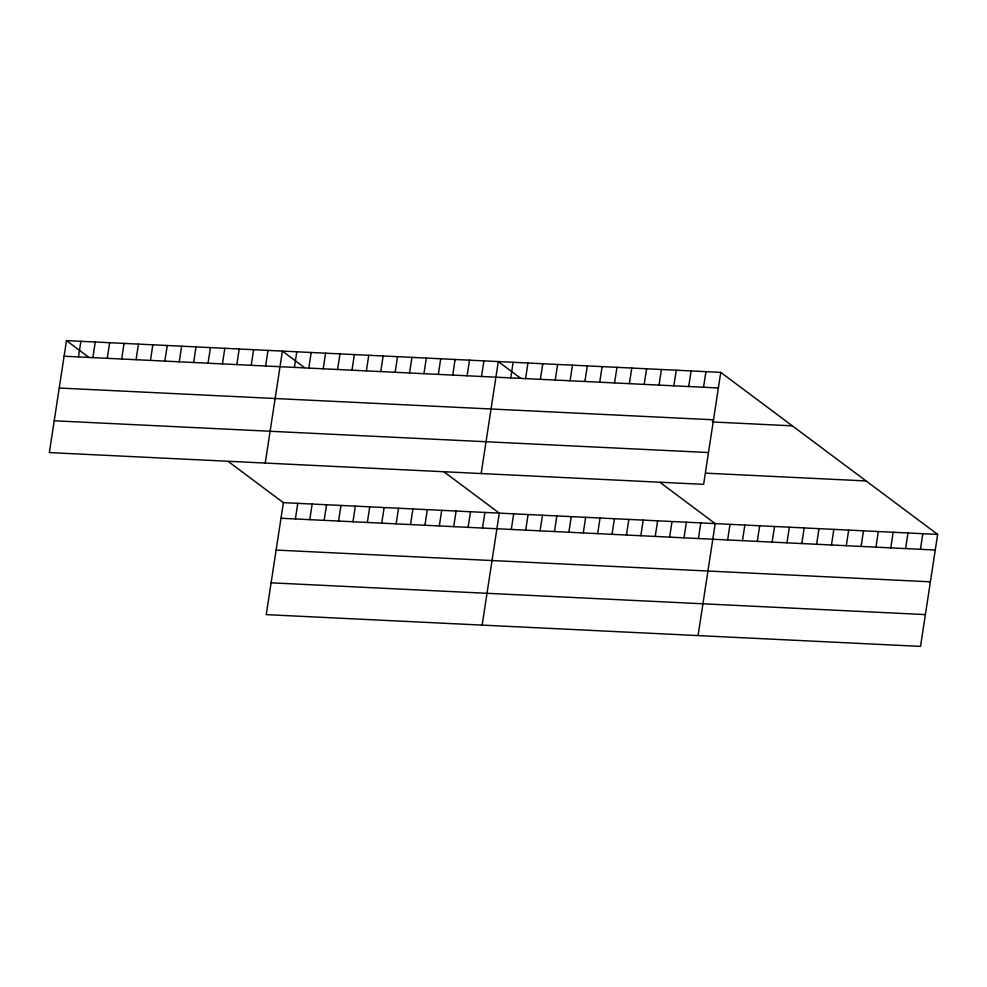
<?xml version="1.0" encoding="UTF-8"?>
<svg xmlns="http://www.w3.org/2000/svg" width="987" height="987" viewBox="0 0 987 987"><rect width="100%" height="100%" fill="white"/><g stroke="black" fill="none" stroke-linecap="round" stroke-linejoin="round"><path stroke-width="1.48" d="M66.487 340.614L49.35 452.589L703.62 484.346L720.757 372.37L66.487 340.614L88.509 357.072M78.491 356.924L80.872 341.317M92.889 357.615L95.27 342.008M107.275 358.318L109.668 342.711M121.672 359.021L124.066 343.402M136.07 359.712L138.451 344.105M150.456 360.415L152.849 344.808M164.854 361.119L167.247 345.499M179.252 361.81L181.633 346.203M193.637 362.513L196.031 346.906M208.035 363.204L210.428 347.597M222.433 363.907L224.814 348.3M236.818 364.61L239.212 349.003M251.216 365.301L253.61 349.694M265.614 366.004L267.995 350.397M265.256 463.063L282.393 351.088L304.415 367.546M294.397 367.398L296.791 351.791M228.318 461.521L283.38 502.654L266.243 614.63L920.513 646.386L937.65 534.411L720.757 372.37M308.795 368.102L311.176 352.495M295.384 518.965L297.778 503.358M323.193 368.793L325.574 353.186M309.782 519.668L312.163 504.049M337.579 369.496L339.972 353.889M324.168 520.359L326.561 504.752M351.977 370.199L354.358 354.592M338.566 521.062L340.959 505.455M366.374 370.89L368.756 355.283M352.964 521.765L355.345 506.146M380.76 371.593L383.153 355.986M367.349 522.456L369.743 506.849M395.158 372.296L397.551 356.677M381.747 523.159L384.14 507.552M409.556 372.987L411.937 357.38M396.145 523.85L398.526 508.243M423.941 373.691L426.335 358.084M410.53 524.553L412.924 508.947M438.339 374.394L440.733 358.774M424.928 525.257L427.322 509.65M452.737 375.085L455.118 359.478M439.326 525.948L441.707 510.341M467.122 375.788L469.516 360.181M453.712 526.651L456.105 511.044M481.52 376.479L483.914 360.872M468.109 527.354L470.503 511.735M481.175 473.55L498.299 361.575L520.322 378.033M482.507 528.045L484.888 512.438M510.748 377.898L513.129 362.291M482.149 625.104L499.286 513.141L444.224 472.008M525.577 378.626L527.959 363.019M511.291 529.439L513.684 513.832M540.407 379.341L542.788 363.734M525.689 530.142L528.082 514.535M555.237 380.057L557.618 364.45M540.086 530.846L542.468 515.239M570.067 380.785L572.46 365.178M554.472 531.537L556.865 515.93M584.896 381.5L587.29 365.893M568.87 532.24L571.263 516.633M599.726 382.216L602.119 366.609M583.268 532.943L585.649 517.324M614.556 382.944L616.949 367.337M597.653 533.634L600.047 518.027M629.385 383.659L631.779 368.052M612.051 534.337L614.445 518.73M644.215 384.387L646.608 368.768M626.449 535.04L628.83 519.421M659.045 385.103L661.438 369.496M640.834 535.731L643.228 520.124M673.874 385.818L676.268 370.211M655.232 536.434L657.626 520.828M688.704 386.546L691.097 370.927M669.63 537.125L672.011 521.518M703.534 387.262L705.927 371.655M684.016 537.829L686.409 522.222M698.414 538.532L700.807 522.925M698.068 635.591L715.193 523.616L660.143 482.483M727.641 539.951L730.022 524.344M742.471 540.666L744.852 525.059M757.3 541.382L759.694 525.775M772.13 542.11L774.524 526.503M786.96 542.825L789.353 527.218M801.789 543.541L804.183 527.934M816.619 544.269L819.013 528.662M831.449 544.984L833.842 529.377M846.278 545.7L848.672 530.093M861.108 546.428L863.502 530.821M875.938 547.143L878.331 531.537M890.767 547.871L893.161 532.252M905.597 548.587L907.991 532.98M920.427 549.303L922.82 533.696M64.093 356.221L718.363 387.977M59.232 388.027L713.502 419.783M712.244 421.955L792.327 425.841M54.211 420.783L708.493 452.539M705.915 473.168L866.08 480.94M283.38 502.654L937.65 534.411M280.987 518.261L935.257 550.03M276.126 550.067L930.396 581.824M271.104 582.823L925.387 614.593"/></g></svg>
